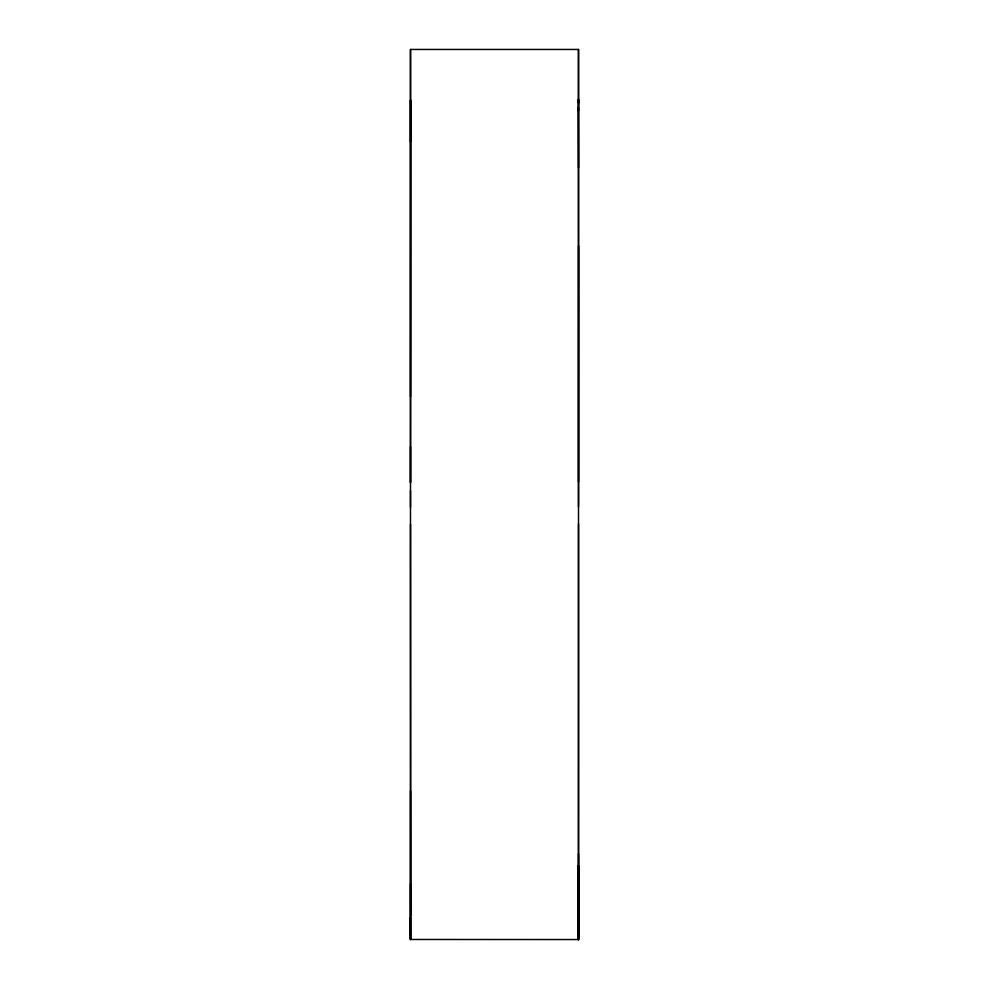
<?xml version="1.0" encoding="UTF-8"?>
<svg xmlns="http://www.w3.org/2000/svg" width="989" height="989" viewBox="0 0 989 989"><rect width="100%" height="100%" fill="white"/><g stroke="black" fill="none" stroke-linecap="round" stroke-linejoin="round"><path stroke-width="1.48" d="M410.497 507.332L410.571 99.889L410.497 482.632L410.509 446.632M410.509 790.817L410.509 939.476L578.503 939.55L578.503 49.45L410.497 49.45L410.522 396.713M578.503 49.499L578.528 482.002M578.528 853.507L578.503 939.55L578.528 523.787M578.565 245.668L578.516 506.788M410.497 141.847L410.497 49.487M578.528 867.588L578.38 939.525M410.497 524.145L410.484 939.525L410.435 917.359M410.682 915.777L410.484 490.618M578.54 103.239L578.478 99.11L578.491 111.089M578.503 886.379L578.417 865.61L578.528 939.525M578.38 107.653L578.528 167.784M410.497 883.894L410.534 939.525M578.553 907.333L578.244 939.525L578.553 907.333"/></g></svg>
